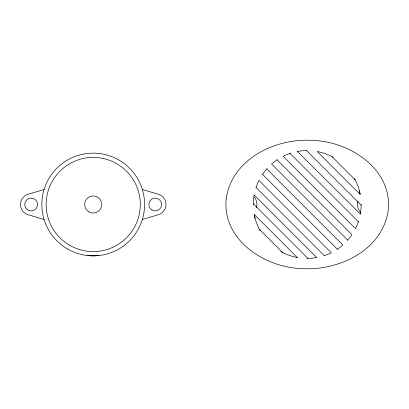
<?xml version="1.0" encoding="UTF-8"?>
<svg xmlns="http://www.w3.org/2000/svg" width="409" height="409" viewBox="0 0 409 409"><rect width="100%" height="100%" fill="white"/><g stroke="black" fill="none" stroke-linecap="round" stroke-linejoin="round"><path stroke-width="0.61" d="M358.488 221.249L358.335 221.714L290.012 153.39L290.482 153.237M256.039 187.521L324.204 255.686M44.085 189.52L28.119 194.239A10.7 10.7 0 0 0 28.119 214.761L44.085 219.48M142.342 219.48L158.309 214.761A10.7 10.7 0 0 0 158.309 194.239L142.342 189.52M297.466 151.458L360.314 214.004M98.779 255.559L93.216 255.865L87.649 255.559M331.919 156.555L355.17 179.807M306.566 150.573L361.152 205.16M277.051 159.801L351.924 234.674A53.932 53.932 0 0 1 347.538 240.328M347.706 240.139L271.591 164.019A53.932 53.932 0 0 1 277.328 159.617M266.745 168.861L342.865 244.981A53.932 53.932 0 0 1 337.123 249.383M262.527 174.326L337.399 249.199M254.137 194.996L316.73 257.588M253.299 203.84L307.885 258.427M254.741 218.171A16.692 16.692 0 0 0 255.006 217.982L254.219 214.449L297.277 257.506M259.28 229.193L282.532 252.445M360.145 194.101L359.445 191.018A16.692 16.692 0 0 1 359.71 190.829M361.157 204.5A53.932 53.932 0 0 1 360.293 214.127M358.442 221.392A53.932 53.932 0 0 1 355.493 228.554L283.171 156.233A53.932 53.932 0 0 1 290.641 153.181M324.337 255.645A53.932 53.932 0 0 0 331.28 252.767L258.958 180.446A53.932 53.932 0 0 0 256.008 187.608M316.949 257.547A53.932 53.932 0 0 1 307.098 258.432M297.798 257.598A53.932 53.932 0 0 1 280.906 251.576M260.098 230.717A53.932 53.932 0 0 1 254.219 214.449M253.294 204.5A53.932 53.932 0 0 1 254.163 194.873M262.225 174.776A53.932 53.932 0 0 1 266.913 168.672M297.297 151.488A53.932 53.932 0 0 1 306.914 150.568M332.998 157.128A53.932 53.932 0 0 0 317.174 151.494L360.232 194.551A53.932 53.932 0 0 0 354.567 178.667M254.301 197.082A11.769 11.769 0 0 1 256.479 207.741M360.968 212.823A11.769 11.769 0 0 1 357.972 201.259M226.228 198.733C221.898 239.193 263.58 266.816 299.92 268.442C337.277 271.827 382.579 250.743 388.223 210.267C392.553 169.807 350.871 142.184 314.531 140.558C277.174 137.173 231.872 158.257 226.228 198.733M67.531 248.984A51.365 51.365 0 0 0 144.576 204.5A51.365 51.365 0 0 0 67.531 160.016A51.365 51.365 0 0 0 67.531 248.984M69.673 245.272A47.081 47.081 0 0 0 140.297 204.5A47.081 47.081 0 0 0 69.673 163.728A47.081 47.081 0 0 0 69.673 245.272M88.932 211.913A8.558 8.558 0 0 0 101.775 204.5A8.558 8.558 0 0 0 88.932 197.087A8.558 8.558 0 0 0 88.932 211.913M27.454 209.751A6.421 6.421 0 0 0 37.546 205.078A6.421 6.421 0 0 0 28.451 198.672A6.421 6.421 0 0 0 27.454 209.751M152.066 210.062A6.421 6.421 0 0 0 161.698 204.5A6.421 6.421 0 0 0 152.066 198.938A6.421 6.421 0 0 0 152.066 210.062"/></g></svg>
